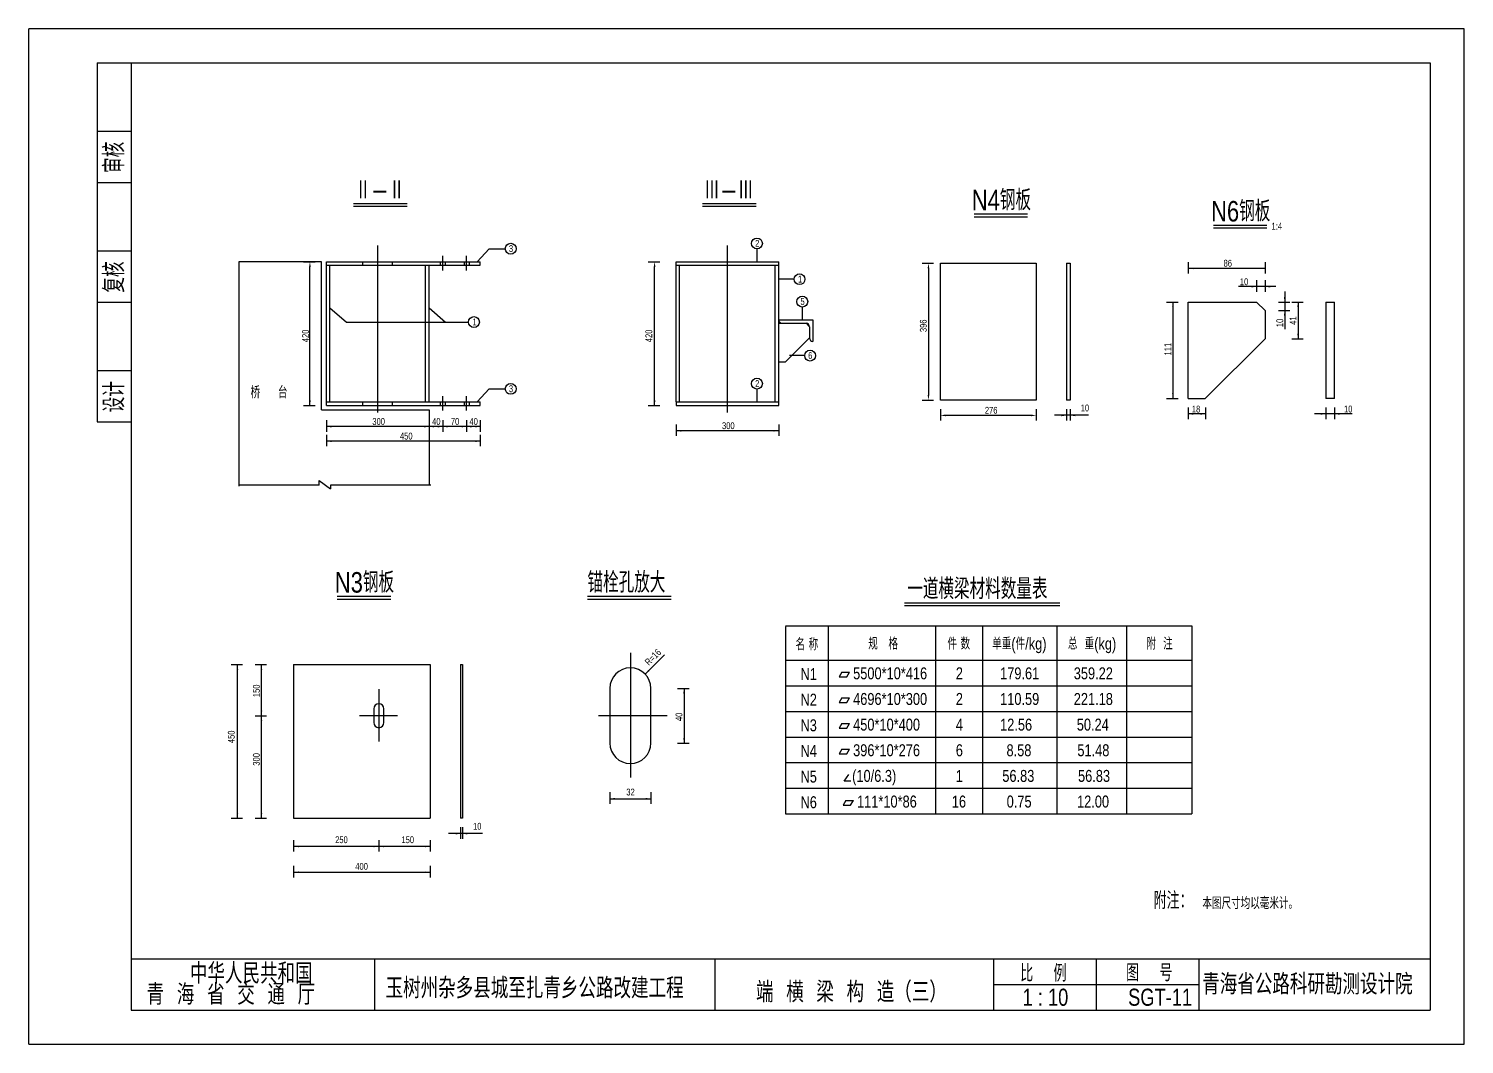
# Model space of a CAD drawing. Extents: x -1031 to 12639, y -595 to 6078.
# Drawn here: x 8369 to 12569, y -595 to 2375 of the extents above; entities that cross this region are included whole.
import ezdxf
from ezdxf.enums import TextEntityAlignment as Align

# ---------------------------------------------------------------- set-up
doc = ezdxf.new("R2010")
doc.units = 0
doc.header["$MEASUREMENT"] = 0
doc.layers.get('0').update_dxf_attribs({"linetype": 'CONTINUOUS'})
doc.layers.get('DEFPOINTS').update_dxf_attribs({"linetype": 'CONTINUOUS'})
doc.layers.add('LAYER2', color=2, linetype='CONTINUOUS')
doc.styles.add('GGX1', font='romanc.shx', dxfattribs={"width": 0.9, "bigfont": 'dk.shx'})
doc.styles.get("Standard").update_dxf_attribs({"font": 'txt.shx', "width": 0.8, "bigfont": 'dk.shx'})
doc.styles.add('STYLE1', font='stxt.shx', dxfattribs={"width": 0.8, "bigfont": 'dk.shx'})

msp = doc.modelspace()

# ---------------------------------------------------------------- linework, layer by layer
at = {"color": 2, "linetype": 'Continuous'}
for p, q in [((8368.529, -594.53), (8368.529, 2375.47)), ((12568.529, 2375.47), (8368.529, 2375.47)), ((12568.529, -594.53), (12568.529, 2375.47)), ((8368.529, -594.53), (12568.529, -594.53))]:
    msp.add_line(p, q, dxfattribs=at)
at = {"linetype": 'Continuous'}
for p, q in [((8568.529, 2275.47), (8568.529, 1225.47)), ((8568.529, 2275.47), (8668.529, 2275.47)), ((8668.529, 2275.47), (8668.529, 2275.47)), ((8568.529, 2075.47), (8668.529, 2075.47)), ((8668.529, 2075.47), (8668.529, 2075.47)), ((8568.529, 1925.47), (8668.529, 1925.47)), ((8668.529, 1925.47), (8668.529, 1925.47)), ((8568.529, 1725.47), (8668.529, 1725.47)), ((8668.529, 1725.47), (8668.529, 1725.47)), ((8568.529, 1575.47), (8668.529, 1575.47)), ((8668.529, 1575.47), (8668.529, 1575.47)), ((8568.529, 1375.47), (8668.529, 1375.47)), ((8668.529, 1375.47), (8668.529, 1375.47)), ((8568.529, 1225.47), (8668.529, 1225.47)), ((8568.529, 1225.47), (8568.529, 1225.47)), ((8668.529, 1225.47), (8668.529, 1225.47)), ((8668.529, -344.53), (12468.529, -344.53)), ((9381.255, -494.53), (9381.255, -344.53)), ((9381.255, -344.53), (9381.255, -344.53)), ((10238.125, -344.53), (10238.125, -344.53)), ((10376.898, -494.53), (10376.898, -344.53)), ((11192.392, -494.53), (11192.392, -344.53)), ((11192.392, -344.53), (11192.392, -344.53)), ((11492.392, -494.53), (11492.392, -344.53)), ((11492.392, -344.53), (11492.392, -344.53)), ((11792.392, -494.53), (11792.392, -344.53)), ((11792.392, -344.53), (11792.392, -344.53)), ((12468.529, -344.53), (12468.529, -344.53)), ((11192.392, -419.53), (11792.392, -419.53))]:
    msp.add_line(p, q, dxfattribs=at)
at = {"color": 6}
for p, q in [((8668.529, 2275.47), (8668.529, -494.53)), ((8668.529, 2275.47), (12468.529, 2275.47)), ((12468.529, 2275.47), (12468.529, -494.53)), ((8668.529, -494.53), (12468.529, -494.53))]:
    msp.add_line(p, q, dxfattribs=at)
for p, q in [((9319.035, 1864.786), (9475.386, 1864.786)), ((10339.994, 1864.786), (10496.346, 1864.786)), ((11134.689, 1833.746), (11291.041, 1833.746)), ((11834.793, 1801.035), (11991.145, 1801.035)), ((9271.238, 715.659), (9427.59, 715.659)), ((10003.822, 715.659), (10248.191, 715.659)), ((10930.88, 696.544), (11384.769, 696.544)), ((10582.461, 629.061), (11771.427, 629.061)), ((10582.461, 627.067), (10582.461, 79.061)), ((11771.427, 629.061), (11771.427, 79.061)), ((10582.461, 79.061), (11771.427, 79.061))]:
    msp.add_line(p, q)
at = {"color": 2}
for p, q in [((9319.035, 1856.641), (9475.386, 1856.641)), ((10339.994, 1856.641), (10496.346, 1856.641)), ((11134.689, 1825.601), (11291.041, 1825.601)), ((11834.793, 1792.89), (11991.145, 1792.89)), ((9680.083, 1694.058), (9715.327, 1732.205)), ((9715.327, 1732.205), (9762.396, 1732.205)), ((10499.118, 1731.632), (10499.118, 1694.058)), ((9224.963, 1260.797), (9224.963, 1694.058)), ((9239.72, 1274.058), (9239.72, 1694.058)), ((9239.72, 1694.058), (9689.72, 1694.058)), ((9239.72, 1684.058), (9689.72, 1684.058)), ((9249.72, 1284.058), (9249.72, 1684.058)), ((9346.22, 1684.058), (9346.22, 1694.058)), ((9433.22, 1684.058), (9433.22, 1694.058)), ((9529.72, 1284.058), (9529.72, 1684.058)), ((9539.72, 1284.058), (9539.72, 1684.058)), ((9689.72, 1684.058), (9689.72, 1694.058)), ((10262.765, 1694.058), (10562.765, 1694.058)), ((10262.765, 1684.058), (10262.765, 1694.058)), ((10262.765, 1284.058), (10262.765, 1684.058)), ((10262.765, 1684.058), (10562.765, 1684.058)), ((10272.765, 1284.058), (10272.765, 1684.058)), ((10552.765, 1284.058), (10552.765, 1684.058)), ((10562.765, 1684.058), (10562.765, 1694.058)), ((10562.765, 1284.058), (10562.765, 1684.058)), ((11035.826, 1289.373), (11035.826, 1689.373)), ((11035.826, 1689.373), (11315.826, 1689.373)), ((11315.826, 1689.373), (11315.826, 1289.373)), ((11405.109, 1689.373), (11405.109, 1289.373)), ((11405.109, 1689.373), (11415.109, 1689.373)), ((11415.109, 1689.373), (11415.109, 1289.373)), ((10607.275, 1642.908), (10562.765, 1642.908)), ((9249.698, 1559.648), (9298.368, 1517.656)), ((9539.698, 1559.648), (9588.368, 1517.656)), ((10631.729, 1561.632), (10631.729, 1524.058)), ((11760.652, 1293.719), (11760.652, 1576.219)), ((11760.652, 1576.219), (11960.652, 1576.219)), ((11960.652, 1576.219), (11985.652, 1551.219)), ((12163.548, 1576.219), (12163.548, 1293.719)), ((12163.548, 1576.219), (12188.548, 1576.219)), ((12188.548, 1293.719), (12188.548, 1576.219)), ((9298.368, 1517.656), (9655.378, 1517.656)), ((10562.765, 1524.058), (10662.765, 1524.058)), ((10562.765, 1524.058), (10662.765, 1524.058)), ((10562.765, 1524.058), (10562.765, 1524.058)), ((10562.765, 1514.058), (10642.765, 1514.058)), ((10572.765, 1514.058), (10642.765, 1514.058)), ((10642.765, 1514.058), (10652.765, 1504.058)), ((10662.765, 1524.058), (10662.765, 1461.058)), ((11985.652, 1551.219), (11985.652, 1468.719)), ((10652.765, 1471.058), (10582.765, 1401.058)), ((10652.765, 1504.058), (10652.765, 1471.058)), ((10662.765, 1461.058), (10662.765, 1461.058)), ((11985.652, 1468.719), (11810.652, 1293.719)), ((10562.765, 1401.058), (10582.765, 1401.058)), ((10638.477, 1419.367), (10593.966, 1419.367)), ((9680.083, 1284.058), (9715.327, 1322.205)), ((9715.327, 1322.205), (9762.396, 1322.205)), ((10499.118, 1321.632), (10499.118, 1284.058)), ((9224.963, 1260.797), (9539.72, 1260.797)), ((9239.72, 1284.058), (9689.72, 1284.058)), ((9239.72, 1274.058), (9689.72, 1274.058)), ((9346.22, 1274.058), (9346.22, 1284.058)), ((9433.22, 1274.058), (9433.22, 1284.058)), ((9689.72, 1274.058), (9689.72, 1284.058)), ((10262.765, 1284.058), (10562.765, 1284.058)), ((10262.765, 1284.058), (10262.765, 1274.058)), ((10262.765, 1274.058), (10562.765, 1274.058)), ((10562.765, 1274.058), (10562.765, 1284.058)), ((11315.826, 1289.373), (11035.826, 1289.373)), ((11415.109, 1289.373), (11405.109, 1289.373)), ((11760.652, 1293.719), (11810.652, 1293.719)), ((12188.548, 1293.719), (12163.548, 1293.719)), ((9689.72, 1211.926), (9239.72, 1211.926)), ((10562.765, 1199.62), (10262.765, 1199.62)), ((9689.72, 1169.173), (9239.72, 1169.173)), ((9271.238, 707.514), (9427.59, 707.514)), ((10003.822, 707.514), (10248.191, 707.514)), ((10930.88, 688.399), (11384.769, 688.399)), ((10707.461, 627.067), (10707.461, 79.061)), ((11021.427, 629.061), (11021.427, 79.061)), ((11159.35, 629.061), (11159.35, 79.061)), ((11376.603, 629.061), (11376.603, 79.061)), ((11580.054, 629.061), (11580.054, 79.061)), ((9049.366, 66.291), (9049.366, 516.291)), ((9142.904, 516.291), (9142.904, 66.291)), ((9142.904, 516.291), (9542.904, 516.291)), ((9542.904, 516.291), (9542.904, 66.291)), ((9632.188, 516.291), (9632.188, 66.291)), ((9632.188, 516.291), (9637.188, 516.291)), ((9637.188, 516.291), (9637.188, 66.291)), ((10228.682, 544.434), (10172.113, 487.865)), ((10582.461, 529.061), (11771.427, 529.061)), ((10747.639, 493.771), (10739.501, 479.635)), ((10739.501, 479.635), (10761.807, 479.635)), ((10747.639, 493.771), (10769.946, 493.771)), ((10761.807, 479.635), (10769.946, 493.771)), ((10068.851, 446.291), (10068.851, 286.291)), ((10188.851, 286.291), (10188.851, 446.291)), ((10285.834, 446.291), (10285.834, 286.291)), ((10582.461, 454.061), (11771.427, 454.061)), ((9377.904, 386.291), (9377.904, 346.291)), ((9407.904, 346.291), (9407.904, 386.291)), ((10582.461, 379.061), (11771.427, 379.061)), ((10747.639, 418.771), (10739.501, 404.635)), ((10739.501, 404.635), (10761.807, 404.635)), ((10747.639, 418.771), (10769.946, 418.771)), ((10761.807, 404.635), (10769.946, 418.771)), ((10747.639, 343.771), (10739.501, 329.635)), ((10747.639, 343.771), (10769.946, 343.771)), ((10761.807, 329.635), (10769.946, 343.771)), ((10582.461, 304.061), (11771.427, 304.061)), ((10739.501, 329.635), (10761.807, 329.635)), ((10747.639, 268.771), (10739.501, 254.635)), ((10739.501, 254.635), (10761.807, 254.635)), ((10747.639, 268.771), (10769.946, 268.771)), ((10761.807, 254.635), (10769.946, 268.771)), ((10582.461, 229.061), (11771.427, 229.061)), ((10754.464, 174.902), (10768.383, 194.596)), ((10774.183, 174.902), (10754.464, 174.902)), ((10582.461, 154.061), (11771.427, 154.061)), ((10068.851, 123.619), (10188.851, 123.619)), ((10759.05, 118.771), (10750.911, 104.635)), ((10750.911, 104.635), (10773.218, 104.635)), ((10759.05, 118.771), (10781.356, 118.771)), ((10773.218, 104.635), (10781.356, 118.771)), ((9142.904, 66.291), (9542.904, 66.291)), ((9637.188, 66.291), (9632.188, 66.291)), ((9542.938, -15.859), (9142.871, -15.859))]:
    msp.add_line(p, q, dxfattribs=at)
at = {"color": 3}
for p, q in [((9389.72, 1252.836), (9389.72, 1741.294)), ((10412.765, 1252.836), (10412.765, 1741.294)), ((9579.72, 1668.824), (9579.72, 1711.093)), ((9579.72, 1668.824), (9579.72, 1711.093)), ((9649.72, 1668.824), (9649.72, 1711.093)), ((9649.72, 1668.824), (9649.72, 1711.093)), ((9579.72, 1258.824), (9579.72, 1301.093)), ((9579.72, 1258.824), (9579.72, 1301.093)), ((9649.72, 1258.824), (9649.72, 1301.093)), ((9649.72, 1258.824), (9649.72, 1301.093)), ((10128.851, 550.302), (10128.851, 185.916)), ((9392.904, 444.067), (9392.904, 291.291)), ((9447.482, 366.291), (9336.005, 366.291)), ((10236.606, 366.291), (10035.086, 366.291))]:
    msp.add_line(p, q, dxfattribs=at)
at = {"color": 2, "linetype": 'ByBlock'}
for p, q in [((9172.548, 1694.058), (9206.258, 1694.058)), ((9172.548, 1694.058), (9206.258, 1694.058)), ((10180.922, 1694.058), (10214.633, 1694.058)), ((10180.922, 1694.058), (10214.633, 1694.058)), ((10982.362, 1689.373), (11015.83, 1689.373)), ((11760.652, 1693.159), (11760.652, 1659.69)), ((11985.652, 1693.159), (11985.652, 1659.69)), ((9191.258, 1274.058), (9191.258, 1679.058)), ((10199.633, 1274.058), (10199.633, 1679.058)), ((11000.83, 1674.373), (11000.83, 1304.373)), ((11985.652, 1674.69), (11760.652, 1674.69)), ((11960.652, 1639.712), (11960.652, 1606.244)), ((11985.652, 1639.712), (11985.652, 1606.244)), ((12017.457, 1621.244), (11907.521, 1621.244)), ((12043.053, 1606.844), (12043.053, 1496.908)), ((11697.732, 1576.219), (11731.2, 1576.219)), ((11716.2, 1576.219), (11716.2, 1293.719)), ((12024.585, 1576.219), (12058.053, 1576.219)), ((12063.721, 1576.219), (12097.189, 1576.219)), ((12082.189, 1576.219), (12082.189, 1468.719)), ((12024.585, 1551.219), (12058.053, 1551.219)), ((12063.721, 1468.719), (12097.189, 1468.719)), ((9172.548, 1274.058), (9206.258, 1274.058)), ((9172.548, 1274.058), (9206.258, 1274.058)), ((10180.922, 1274.058), (10214.633, 1274.058)), ((10180.922, 1274.058), (10214.633, 1274.058)), ((10982.362, 1289.373), (11015.83, 1289.373)), ((11035.826, 1263.092), (11035.826, 1229.624)), ((11315.826, 1263.092), (11315.826, 1229.624)), ((11405.109, 1263.092), (11405.109, 1229.624)), ((11415.104, 1263.3), (11415.104, 1229.832)), ((11697.732, 1293.719), (11731.2, 1293.719)), ((11760.652, 1267.438), (11760.652, 1233.969)), ((11811.216, 1267.438), (11811.216, 1233.969)), ((12163.548, 1267.438), (12163.548, 1233.969)), ((12188.548, 1267.438), (12188.548, 1233.969)), ((9239.72, 1230.637), (9239.72, 1196.926)), ((9239.72, 1230.637), (9239.72, 1196.926)), ((9539.72, 1230.637), (9539.72, 1196.926)), ((9539.72, 1230.637), (9539.72, 1196.926)), ((9539.72, 1230.637), (9539.72, 1196.926)), ((9579.72, 1230.637), (9579.72, 1196.926)), ((9579.72, 1230.637), (9579.72, 1196.926)), ((9649.72, 1230.637), (9649.72, 1196.926)), ((9649.72, 1230.637), (9649.72, 1196.926)), ((9689.72, 1230.637), (9689.72, 1196.926)), ((9689.72, 1230.637), (9689.72, 1196.926)), ((10262.765, 1218.331), (10262.765, 1184.62)), ((10262.765, 1218.331), (10262.765, 1184.62)), ((10562.765, 1218.331), (10562.765, 1184.62)), ((10562.765, 1218.331), (10562.765, 1184.62)), ((11300.826, 1244.624), (11050.826, 1244.624)), ((11469.181, 1244.832), (11369.467, 1244.832)), ((11811.216, 1248.969), (11760.652, 1248.969)), ((12240.503, 1248.969), (12130.568, 1248.969)), ((9239.72, 1187.883), (9239.72, 1154.173)), ((9239.72, 1187.883), (9239.72, 1154.173)), ((9689.72, 1187.883), (9689.72, 1154.173)), ((9689.72, 1187.883), (9689.72, 1154.173)), ((8960.401, 516.291), (8994.112, 516.291)), ((8960.401, 516.291), (8994.112, 516.291)), ((8979.112, 66.291), (8979.112, 516.291)), ((9030.655, 516.291), (9064.366, 516.291)), ((9030.655, 516.291), (9064.366, 516.291)), ((10267.123, 446.291), (10300.834, 446.291)), ((10267.123, 446.291), (10300.834, 446.291)), ((9030.655, 366.291), (9064.366, 366.291)), ((9030.655, 366.291), (9064.366, 366.291)), ((9030.655, 366.291), (9064.366, 366.291)), ((9030.655, 366.291), (9064.366, 366.291)), ((10267.123, 286.291), (10300.834, 286.291)), ((10267.123, 286.291), (10300.834, 286.291)), ((10267.123, 286.291), (10300.834, 286.291)), ((10267.123, 286.291), (10300.834, 286.291)), ((10068.851, 142.33), (10068.851, 108.619)), ((10188.227, 142.33), (10188.227, 108.619)), ((8960.401, 66.291), (8994.112, 66.291)), ((8960.401, 66.291), (8994.112, 66.291)), ((9030.655, 66.291), (9064.366, 66.291)), ((9030.655, 66.291), (9064.366, 66.291)), ((9142.871, 2.851), (9142.871, -30.859)), ((9392.904, 2.851), (9392.904, -30.859)), ((9542.938, 2.851), (9542.938, -30.859)), ((9696.264, 21.542), (9596.55, 21.542)), ((9632.188, 40.01), (9632.188, 6.542)), ((9637.188, 40.01), (9637.188, 6.542)), ((9142.904, -72.792), (9142.904, -106.503)), ((9542.904, -72.792), (9542.904, -106.503)), ((9142.904, -91.503), (9542.904, -91.503))]:
    msp.add_line(p, q, dxfattribs=at)
at = {"color": 1}
for p, q in [((9572.72, 1694.058), (9572.72, 1684.058)), ((9572.72, 1694.058), (9572.72, 1684.058)), ((9586.72, 1694.058), (9586.72, 1684.058)), ((9586.72, 1694.058), (9586.72, 1684.058)), ((9642.72, 1694.058), (9642.72, 1684.058)), ((9642.72, 1694.058), (9642.72, 1684.058)), ((9656.72, 1694.058), (9656.72, 1684.058)), ((9656.72, 1694.058), (9656.72, 1684.058)), ((9572.72, 1284.058), (9572.72, 1274.058)), ((9572.72, 1284.058), (9572.72, 1274.058)), ((9586.72, 1284.058), (9586.72, 1274.058)), ((9586.72, 1284.058), (9586.72, 1274.058)), ((9642.72, 1284.058), (9642.72, 1274.058)), ((9642.72, 1284.058), (9642.72, 1274.058)), ((9656.72, 1284.058), (9656.72, 1274.058)), ((9656.72, 1284.058), (9656.72, 1274.058))]:
    msp.add_line(p, q, dxfattribs=at)
at = {"color": 2}
for centre in [(9778.799, 1732.205), (10499.118, 1747.472), (10623.665, 1642.958), (10631.729, 1577.472), (9671.218, 1517.706), (10654.573, 1419.417), (10499.118, 1337.472), (9778.799, 1322.205)]:
    msp.add_circle(centre, 15.84, dxfattribs=at)
for centre, radius, start, end in [((10572.765, 1524.058), 10, 180, 270), ((10642.765, 1504.058), 10, 0, 90), ((10662.765, 1471.058), 10, 180, 270), ((10128.851, 446.291), 60, 0, 180), ((9392.904, 386.291), 15, 0, 180), ((9392.904, 346.291), 15, 180, 0), ((10128.851, 286.291), 60, 180, 0)]:
    msp.add_arc(centre, radius, start, end, dxfattribs=at)
at = {"color": 2, "linetype": 'ByBlock'}
for points in [[(9188.758, 1679.058), (9193.758, 1679.058), (9191.258, 1694.058)], [(10197.133, 1679.058), (10202.133, 1679.058), (10199.633, 1694.058)], [(10998.33, 1674.373), (11003.33, 1674.373), (11000.83, 1689.373)], [(11775.652, 1677.19), (11775.652, 1672.19), (11760.652, 1674.69)], [(11970.652, 1677.19), (11970.652, 1672.19), (11985.652, 1674.69)], [(11945.652, 1623.744), (11945.652, 1618.744), (11960.652, 1621.244)], [(12000.652, 1623.744), (12000.652, 1618.744), (11985.652, 1621.244)], [(11713.7, 1561.219), (11718.7, 1561.219), (11716.2, 1576.219)], [(12040.553, 1591.219), (12045.553, 1591.219), (12043.053, 1576.219)], [(12079.689, 1561.219), (12084.689, 1561.219), (12082.189, 1576.219)], [(12040.553, 1536.219), (12045.553, 1536.219), (12043.053, 1551.219)], [(12079.689, 1483.719), (12084.689, 1483.719), (12082.189, 1468.719)], [(10998.33, 1304.373), (11003.33, 1304.373), (11000.83, 1289.373)], [(11713.7, 1308.719), (11718.7, 1308.719), (11716.2, 1293.719)], [(9188.758, 1289.058), (9193.758, 1289.058), (9191.258, 1274.058)], [(10197.133, 1289.058), (10202.133, 1289.058), (10199.633, 1274.058)], [(11050.826, 1247.124), (11050.826, 1242.124), (11035.826, 1244.624)], [(11300.826, 1247.124), (11300.826, 1242.124), (11315.826, 1244.624)], [(11390.109, 1247.124), (11390.109, 1242.124), (11405.109, 1244.624)], [(11430.104, 1247.332), (11430.104, 1242.332), (11415.104, 1244.832)], [(11775.652, 1251.469), (11775.652, 1246.469), (11760.652, 1248.969)], [(11796.216, 1251.469), (11796.216, 1246.469), (11811.216, 1248.969)], [(12148.548, 1251.469), (12148.548, 1246.469), (12163.548, 1248.969)], [(12203.548, 1251.469), (12203.548, 1246.469), (12188.548, 1248.969)], [(9254.72, 1214.426), (9254.72, 1209.426), (9239.72, 1211.926)], [(9524.72, 1214.426), (9524.72, 1209.426), (9539.72, 1211.926)], [(9554.72, 1214.426), (9554.72, 1209.426), (9539.72, 1211.926)], [(9564.72, 1214.426), (9564.72, 1209.426), (9579.72, 1211.926)], [(9594.72, 1214.426), (9594.72, 1209.426), (9579.72, 1211.926)], [(9634.72, 1214.426), (9634.72, 1209.426), (9649.72, 1211.926)], [(9664.72, 1214.426), (9664.72, 1209.426), (9649.72, 1211.926)], [(9674.72, 1214.426), (9674.72, 1209.426), (9689.72, 1211.926)], [(10277.765, 1202.12), (10277.765, 1197.12), (10262.765, 1199.62)], [(10547.765, 1202.12), (10547.765, 1197.12), (10562.765, 1199.62)], [(9254.72, 1171.673), (9254.72, 1166.673), (9239.72, 1169.173)], [(9674.72, 1171.673), (9674.72, 1166.673), (9689.72, 1169.173)], [(8976.612, 501.291), (8981.612, 501.291), (8979.112, 516.291)], [(9046.866, 501.291), (9051.866, 501.291), (9049.366, 516.291)], [(10180.952, 500.239), (10184.488, 496.704), (10172.113, 487.865)], [(10283.334, 431.291), (10288.334, 431.291), (10285.834, 446.291)], [(9046.866, 381.291), (9051.866, 381.291), (9049.366, 366.291)], [(9046.866, 351.291), (9051.866, 351.291), (9049.366, 366.291)], [(10283.334, 301.291), (10288.334, 301.291), (10285.834, 286.291)], [(10083.851, 126.119), (10083.851, 121.119), (10068.851, 123.619)], [(10173.227, 126.119), (10173.227, 121.119), (10188.227, 123.619)], [(8976.612, 81.291), (8981.612, 81.291), (8979.112, 66.291)], [(9046.866, 81.291), (9051.866, 81.291), (9049.366, 66.291)], [(9617.188, 24.042), (9617.188, 19.042), (9632.188, 21.542)], [(9652.188, 24.042), (9652.188, 19.042), (9637.188, 21.542)], [(9157.871, -13.359), (9157.871, -18.359), (9142.871, -15.859)], [(9377.904, -13.359), (9377.904, -18.359), (9392.904, -15.859)], [(9407.904, -13.359), (9407.904, -18.359), (9392.904, -15.859)], [(9527.938, -13.359), (9527.938, -18.359), (9542.938, -15.859)], [(9157.904, -89.003), (9157.904, -94.003), (9142.904, -91.503)], [(9527.904, -89.003), (9527.904, -94.003), (9542.904, -91.503)]]:
    msp.add_solid(points, dxfattribs=at)
at = {"layer": 'DEFPOINTS', "color": 0, "linetype": 'ByBlock'}
for p in [(9191.258, 1694.058), (10199.633, 1694.058), (11760.652, 1674.69), (11989.149, 1621.244), (12043.053, 1579.715), (12082.189, 1472.215), (9191.258, 1274.058), (9191.258, 1274.058), (10199.633, 1274.058), (10199.633, 1274.058), (11000.83, 1289.373), (11716.2, 1293.719), (11035.826, 1244.624), (11418.601, 1244.832), (12192.045, 1248.969), (9539.72, 1211.926), (9539.72, 1211.926), (9539.72, 1211.926), (9539.72, 1211.926), (9579.72, 1211.926), (9579.72, 1211.926), (9649.72, 1211.926), (9649.72, 1211.926), (9689.72, 1211.926), (9689.72, 1211.926), (10262.765, 1199.62), (10262.765, 1199.62), (10562.765, 1199.62), (10562.765, 1199.62), (9239.72, 1169.173), (9239.72, 1169.173), (9689.72, 1169.173), (8979.112, 516.291), (9049.366, 516.291), (9049.366, 516.291), (10285.834, 446.291), (10285.834, 446.291), (9049.366, 366.291), (9049.366, 366.291), (9049.366, 366.291), (9049.366, 366.291), (10285.834, 286.291), (10285.834, 286.291), (10285.834, 286.291), (10285.834, 286.291), (10189.443, 123.619), (8979.112, 66.291), (8979.112, 66.291), (9049.366, 66.291), (9049.366, 66.291), (9640.684, 21.542), (9544.154, -15.859)]:
    msp.add_point(p, dxfattribs=at)
at = {"layer": 'LAYER2'}
for p, q in [((9224.963, 1694.058), (8982.961, 1694.058)), ((8982.961, 1694.058), (8982.961, 1038.125)), ((9539.72, 1260.797), (9539.72, 1040.388)), ((9218.346, 1040.919), (9218.346, 1054.598)), ((9218.346, 1054.598), (9251.226, 1029.975)), ((9218.346, 1040.388), (8982.961, 1040.388)), ((9251.226, 1040.919), (9251.226, 1029.975)), ((9544.72, 1040.388), (9251.226, 1040.388))]:
    msp.add_line(p, q, dxfattribs=at)

# ---------------------------------------------------------------- texts
at = {"color": 2, "linetype": 'ByBlock', "style": 'STYLE1', "width": 0.8}
for s, p in [('审核', (8648.529, 1953.611)), ('复核', (8648.529, 1603.611)), ('设计', (8648.529, 1253.611))]:
    msp.add_text(s, height=60, rotation=90, dxfattribs=at).set_placement(p)
at = {"color": 2, "style": 'STYLE1', "width": 0.8}
for s, height, p in [('N4钢板', 60, (11127.672, 1844.453)), ('N6钢板', 60, (11827.776, 1811.742)), ('1:4', 20, (12004.762, 1788.07)), ('3', 20, (9773.453, 1722.501)), ('2', 20, (10493.772, 1737.767)), ('86', 20, (11864.24, 1679.69)), ('1', 20, (10619.176, 1633.253)), ('10', 20, (11912.071, 1625.486)), ('5', 20, (10626.383, 1567.767)), ('1', 20, (9666.729, 1508.002)), ('6', 20, (10648.941, 1409.713)), ('2', 20, (10493.772, 1327.767)), ('3', 20, (9773.453, 1312.501)), ('276', 20, (11165.912, 1249.624)), ('10', 20, (11446.306, 1256.347)), ('18', 20, (11771.558, 1253.212)), ('10', 20, (12216.686, 1253.212)), ('300', 20, (9373.885, 1216.805)), ('40', 20, (9548.805, 1216.805)), ('70', 20, (9603.591, 1216.805)), ('40', 20, (9658.025, 1216.805)), ('300', 20, (10396.931, 1204.5)), ('450', 20, (9454.683, 1174.052)), ('N3钢板', 60, (9264.221, 726.366)), ('锚栓孔放大', 60, (10003.183, 726.366)), ('一道横梁材料数量表', 60, (10938.716, 707.251)), ('32', 20, (10116.929, 133.13)), ('10', 20, (9668.389, 33.057)), ('250', 20, (9265.074, -6.348)), ('150', 20, (9459.113, -6.348)), ('400', 20, (9323.976, -84.285))]:
    msp.add_text(s, height=height, dxfattribs=at).set_placement(p)
for s, rotation, p in [('396', 90, (10995.83, 1488.283)), ('10', 90, (12038.811, 1502.92)), ('41', 90, (12077.562, 1509.567)), ('420', 90, (9188.342, 1458.792)), ('420', 90, (10192.726, 1458.792)), ('111', 90, (11711.2, 1419.954)), ('R=16', 45, (10182.926, 511.678)), ('150', 90, (9044.486, 420.764)), ('40', 90, (10280.955, 350.764)), ('450', 90, (8971.176, 286.191)), ('300', 90, (9044.486, 220.228))]:
    msp.add_text(s, height=20, rotation=rotation, dxfattribs=at).set_placement(p)
at = {"color": 2, "linetype": 'ByBlock'}
for s, height, style, width, p in [('桥     台', 35, 'STYLE1', 0.8, (9017.586, 1294.815)), ('名 称', 35, 'STYLE1', 0.8, (10611.879, 557.677)), ('规   格', 35, 'STYLE1', 0.8, (10824.642, 559.671)), ('件 数', 35, 'STYLE1', 0.8, (11056.374, 559.671)), ('单重(件/kg)', 35, 'STYLE1', 0.8, (11187.395, 559.671)), ('总  重(kg)', 35, 'STYLE1', 0.8, (11408.995, 559.671)), ('附  注', 35, 'STYLE1', 0.8, (11638.771, 559.671)), ('N1', 35, 'STYLE1', 0.8, (10626.582, 470.819)), ('5500*10*416', 35, 'STYLE1', 0.8, (10780.475, 472.812)), ('2', 35, 'STYLE1', 0.8, (11080.905, 472.812)), ('179.61', 35, 'STYLE1', 0.8, (11210.47, 472.812)), ('359.22', 35, 'STYLE1', 0.8, (11425.998, 472.812)), ('N2', 35, 'STYLE1', 0.8, (10626.582, 395.819)), ('4696*10*300', 35, 'STYLE1', 0.8, (10780.475, 397.812)), ('2', 35, 'STYLE1', 0.8, (11080.905, 397.812)), ('110.59', 35, 'STYLE1', 0.8, (11210.47, 397.812)), ('221.18', 35, 'STYLE1', 0.8, (11425.998, 397.812)), ('N3', 35, 'STYLE1', 0.8, (10626.582, 320.819)), ('450*10*400', 35, 'STYLE1', 0.8, (10780.475, 322.812)), ('4', 35, 'STYLE1', 0.8, (11080.905, 322.812)), ('12.56', 35, 'STYLE1', 0.8, (11210.47, 322.812)), ('50.24', 35, 'STYLE1', 0.8, (11434.815, 322.812)), ('N4', 35, 'STYLE1', 0.8, (10626.582, 245.819)), ('396*10*276', 35, 'STYLE1', 0.8, (10780.475, 247.812)), ('6', 35, 'STYLE1', 0.8, (11080.905, 247.812)), ('8.58', 35, 'STYLE1', 0.8, (11229.197, 247.812)), ('51.48', 35, 'STYLE1', 0.8, (11436.538, 247.812)), ('N5', 35, 'STYLE1', 0.8, (10626.582, 170.819)), ('(10/6.3)', 35, 'STYLE1', 0.8, (10777.623, 172.812)), ('1', 35, 'STYLE1', 0.8, (11080.905, 172.812)), ('56.83', 35, 'STYLE1', 0.8, (11216.949, 172.812)), ('56.83', 35, 'STYLE1', 0.8, (11438.471, 172.812)), ('N6', 35, 'STYLE1', 0.8, (10626.582, 95.819)), ('111*10*86', 35, 'STYLE1', 0.8, (10791.886, 97.812)), ('16', 35, 'STYLE1', 0.8, (11069.249, 97.812)), ('0.75', 35, 'STYLE1', 0.8, (11229.734, 97.812)), ('12.00', 35, 'STYLE1', 0.8, (11435.58, 97.812)), ('附注：', 50, 'STYLE1', 0.8, (11659.548, -199.155)), ('本图尺寸均以毫米计。', 35, 'STYLE1', 0.8, (11802.321, -199.155)), ('中华人民共和国', 60, 'GGX1', 0.9, (8840.156, -417.48)), ('比    例', 50, 'STYLE1', 0.8, (11269.407, -411.53)), ('图    号', 50, 'STYLE1', 0.8, (11579.088, -410.248)), (' 青 海 省 交 通 厅', 60, 'GGX1', 0.9, (8676.548, -479.005)), ('玉树州杂多县城至扎青乡公路改建工程', 60, 'GGX1', 0.9, (9412.463, -460.373)), ('青海省公路科研勘测设计院', 60, 'GGX1', 0.9, (11801.811, -448.954)), ('1 : 10', 50, 'STYLE1', 0.8, (11276.18, -481.891)), ('SGT-11', 50, 'STYLE1', 0.8, (11584.966, -481.891))]:
    msp.add_text(s, height=height, dxfattribs=dict(at, style=style, width=width)).set_placement(p)
at = {"color": 2, "linetype": 'ByBlock', "style": 'GGX1', "width": 0.9}
msp.add_text('端 横 梁 构 造（三）', height=60, dxfattribs=at).set_placement((10775.471, -441.642), align=Align.MIDDLE_CENTER)
at = {"layer": 'LAYER2', "color": 2, "width": 0.8}
for s, p in [('Ⅱ-Ⅱ', (9323.596, 1873.519)), ('Ⅲ-Ⅲ', (10344.555, 1873.519))]:
    msp.add_text(s, height=60, dxfattribs=at).set_placement(p)

doc.saveas('drawing.dxf')
